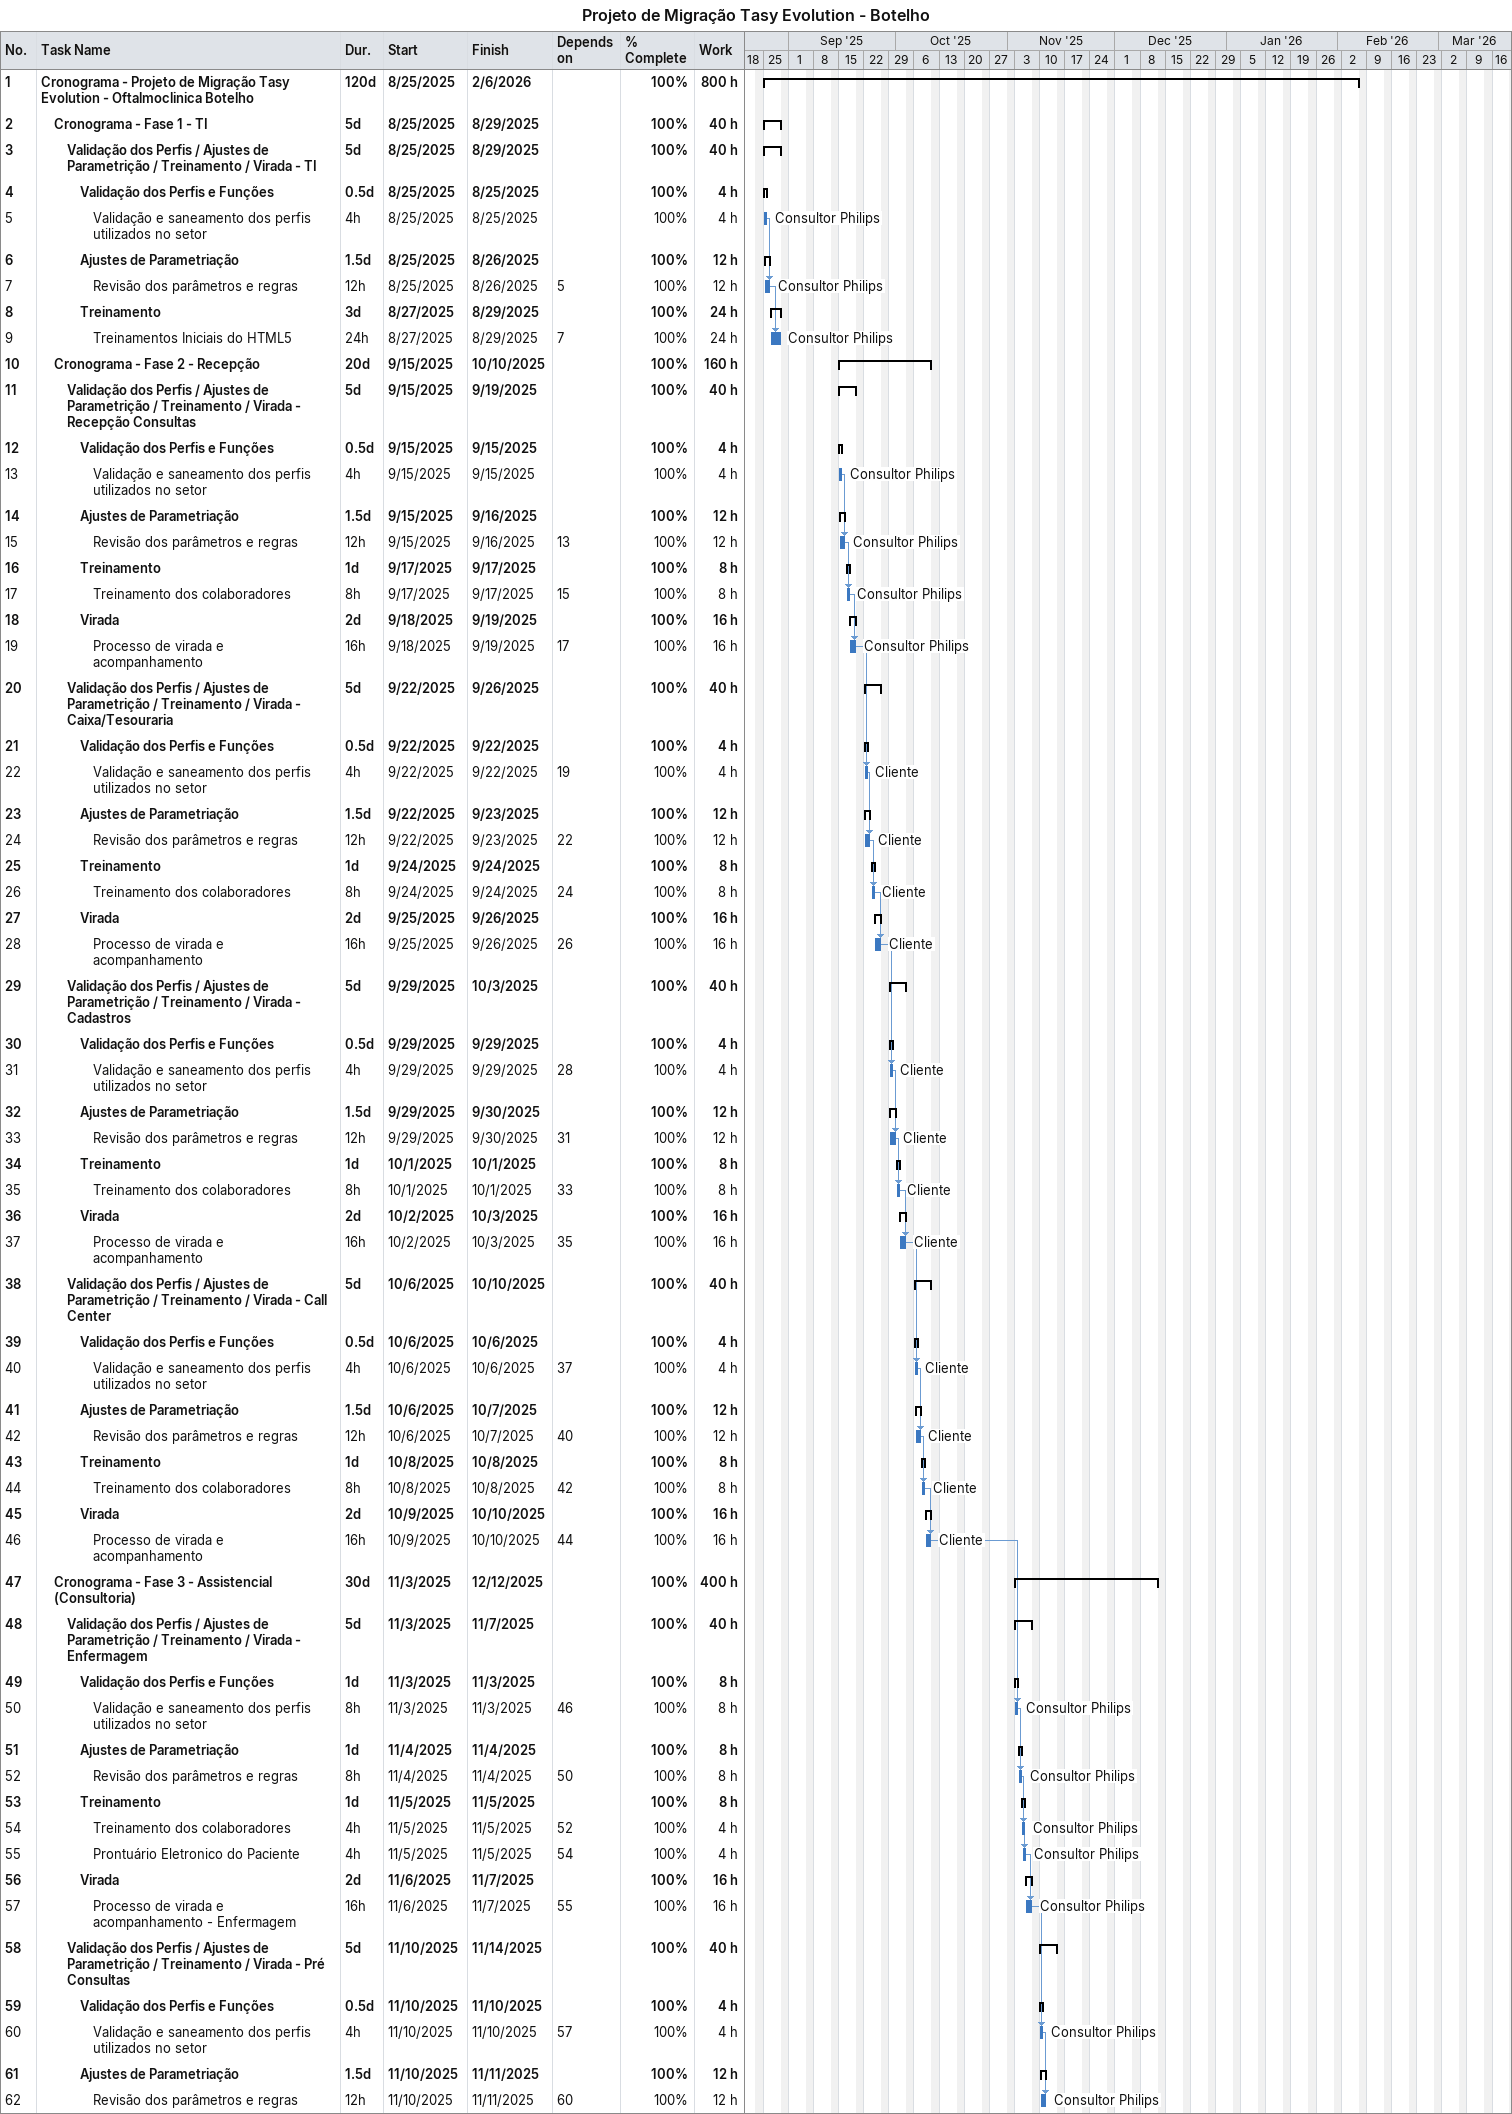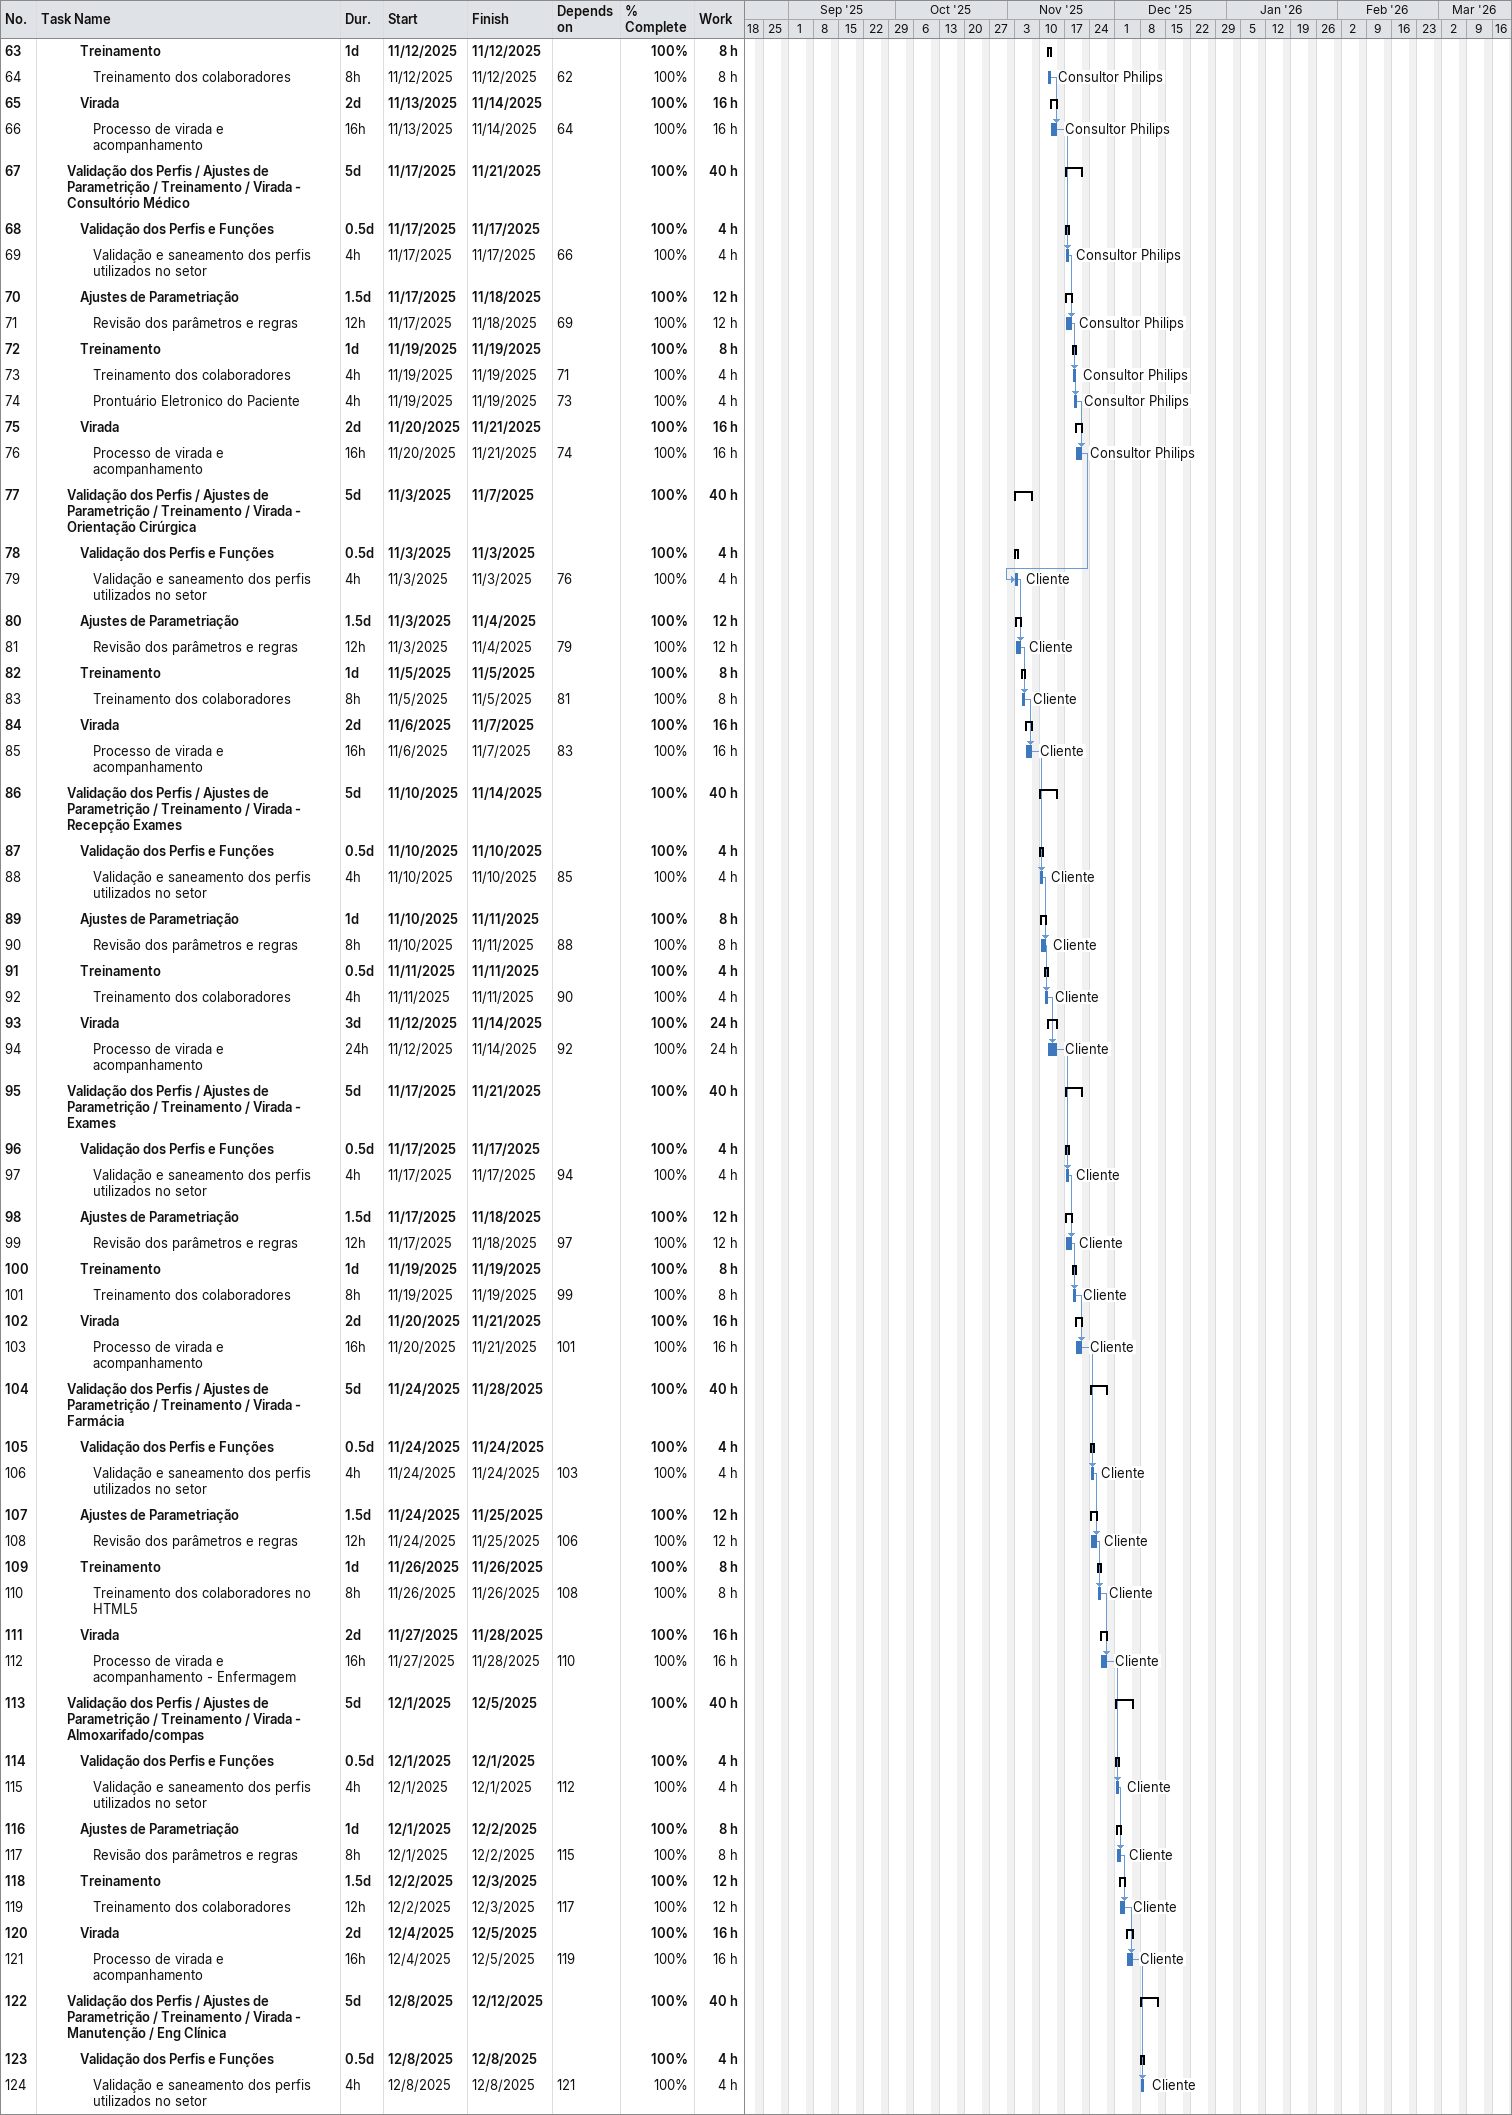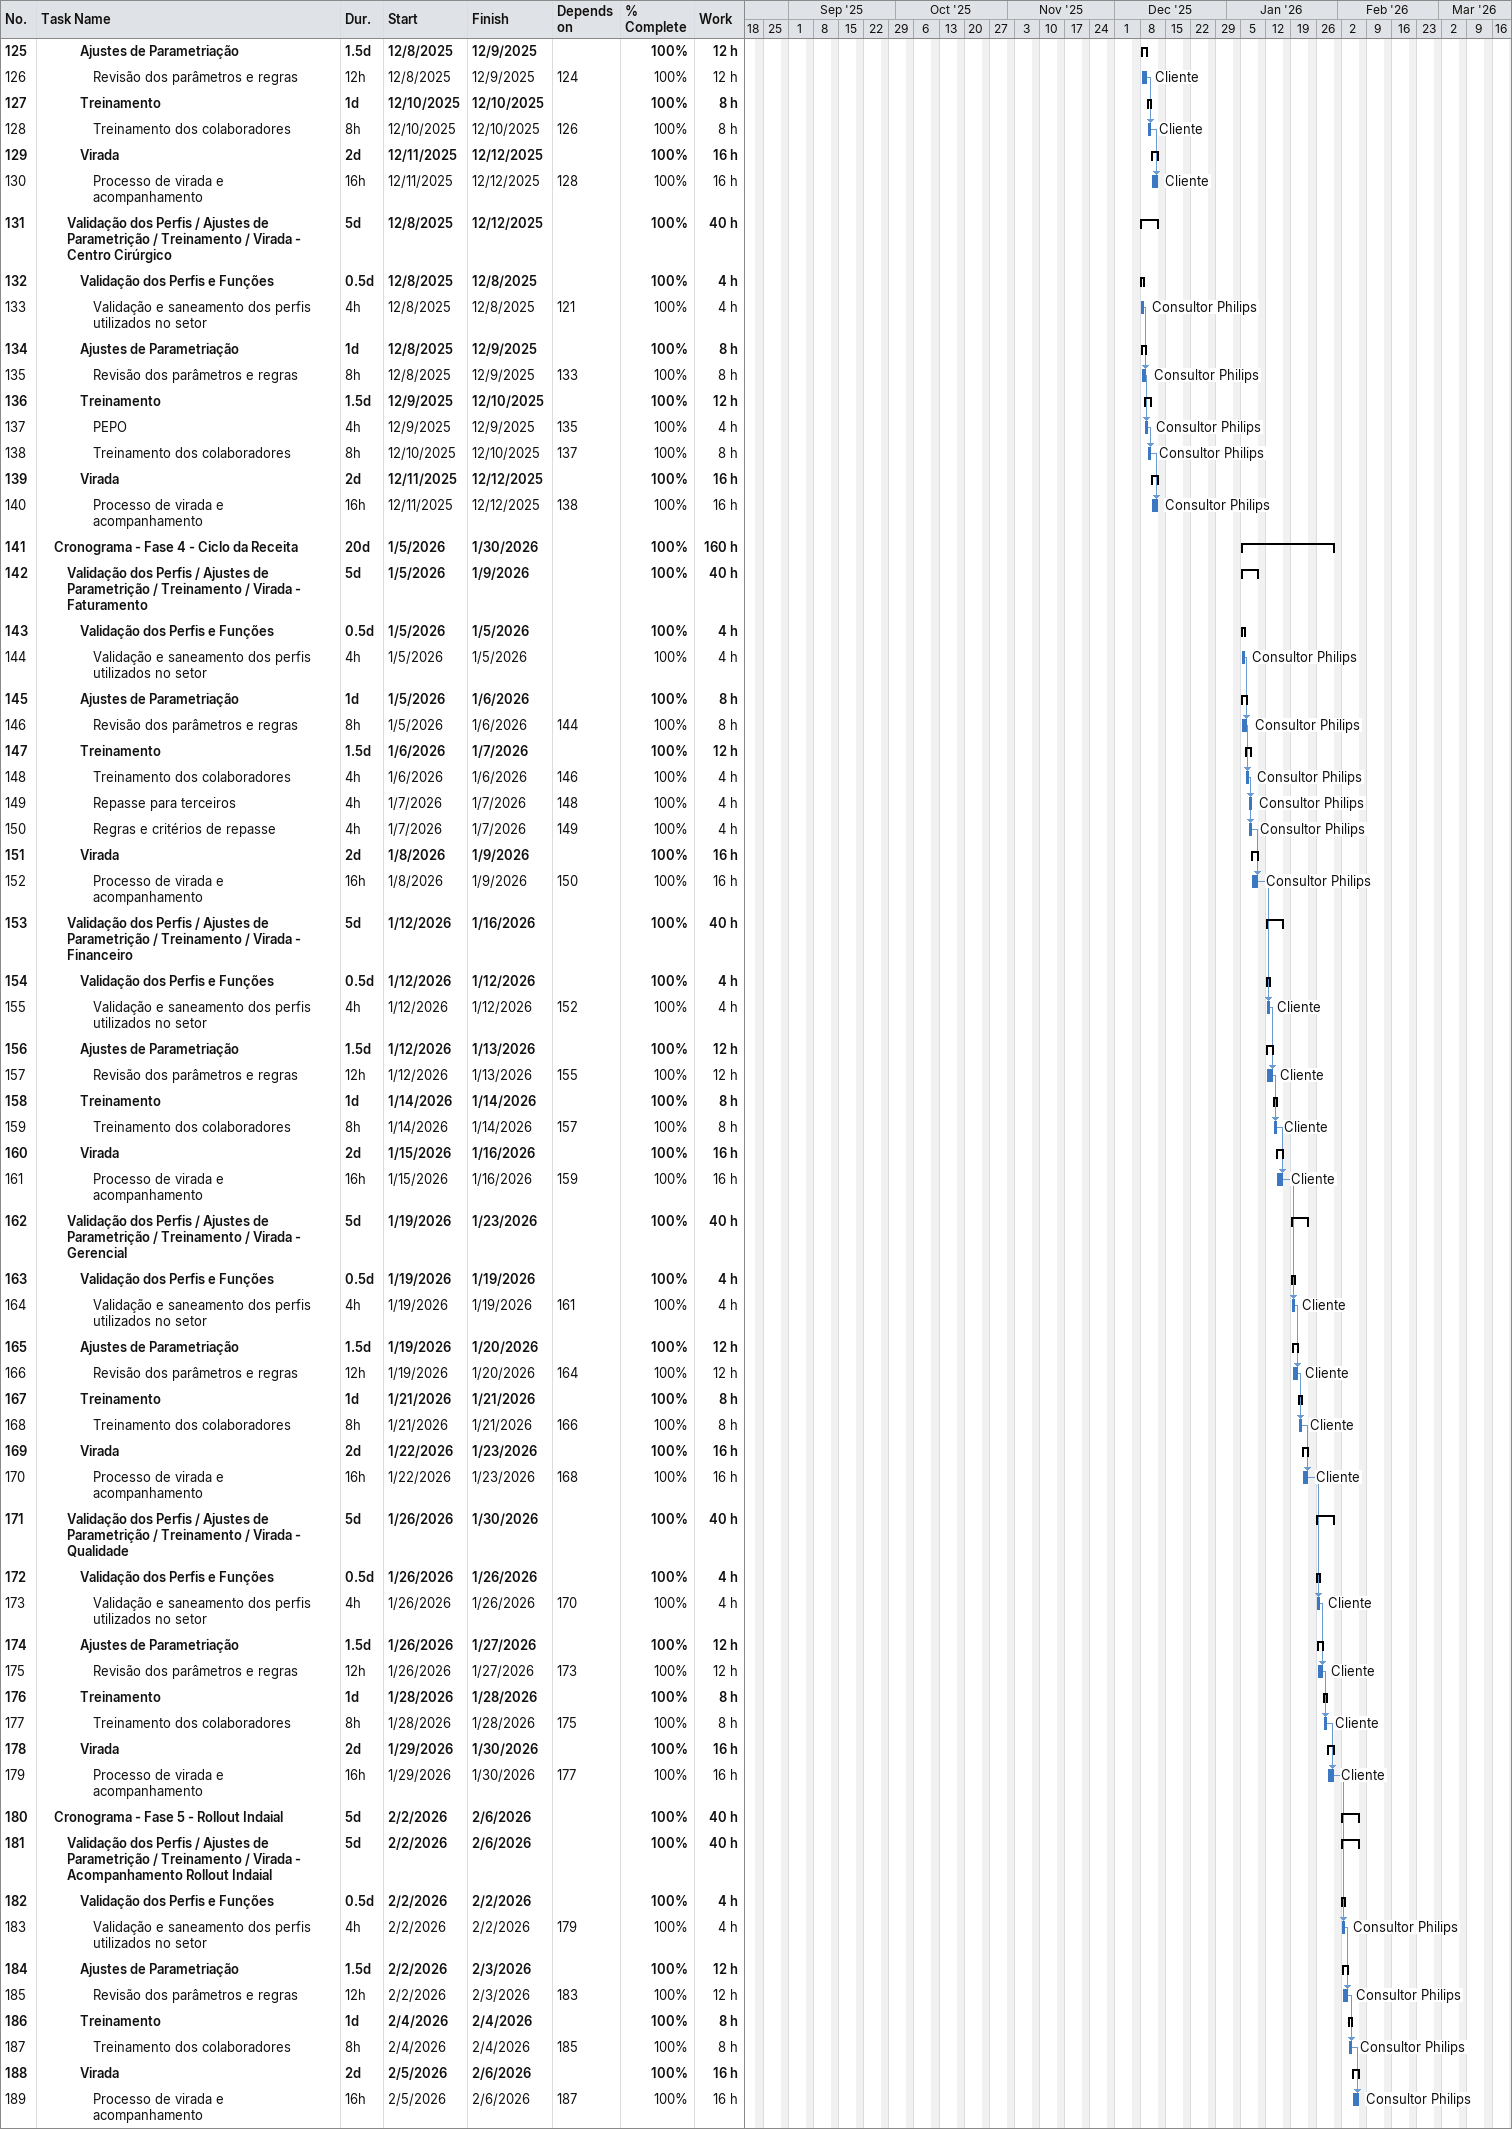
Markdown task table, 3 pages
Projeto de Migração Tasy Evolution - Botelho

| ID | Level | Task | Duration | Start | Finish | Predecessors | Resources | % complete | Work (h) |
|---|---|---|---|---|---|---|---|---|---|
| 1 | 1 | **Cronograma - Projeto de Migração Tasy Evolution - Oftalmoclinica Botelho** | 120d | 2025-08-25 | 2026-02-06 |  |  | 100 | 800 |
| 2 | 2 | **Cronograma - Fase 1 - TI** | 5d | 2025-08-25 | 2025-08-29 |  |  | 100 | 40 |
| 3 | 3 | **Validação dos Perfis / Ajustes de Parametrição / Treinamento / Virada - TI** | 5d | 2025-08-25 | 2025-08-29 |  |  | 100 | 40 |
| 4 | 4 | **Validação dos Perfis e Funções** | 0.5d | 2025-08-25 | 2025-08-25 |  |  | 100 | 4 |
| 5 | 5 | Validação e saneamento dos perfis utilizados no setor | 4h | 2025-08-25 | 2025-08-25 |  | Consultor Philips | 100 | 4 |
| 6 | 4 | **Ajustes de Parametriação** | 1.5d | 2025-08-25 | 2025-08-26 |  |  | 100 | 12 |
| 7 | 5 | Revisão dos parâmetros e regras | 12h | 2025-08-25 | 2025-08-26 | 5 | Consultor Philips | 100 | 12 |
| 8 | 4 | **Treinamento** | 3d | 2025-08-27 | 2025-08-29 |  |  | 100 | 24 |
| 9 | 5 | Treinamentos Iniciais do HTML5 | 24h | 2025-08-27 | 2025-08-29 | 7 | Consultor Philips | 100 | 24 |
| 10 | 2 | **Cronograma - Fase 2 - Recepção** | 20d | 2025-09-15 | 2025-10-10 |  |  | 100 | 160 |
| 11 | 3 | **Validação dos Perfis / Ajustes de Parametrição / Treinamento / Virada - Recepção Consultas** | 5d | 2025-09-15 | 2025-09-19 |  |  | 100 | 40 |
| 12 | 4 | **Validação dos Perfis e Funções** | 0.5d | 2025-09-15 | 2025-09-15 |  |  | 100 | 4 |
| 13 | 5 | Validação e saneamento dos perfis utilizados no setor | 4h | 2025-09-15 | 2025-09-15 |  | Consultor Philips | 100 | 4 |
| 14 | 4 | **Ajustes de Parametriação** | 1.5d | 2025-09-15 | 2025-09-16 |  |  | 100 | 12 |
| 15 | 5 | Revisão dos parâmetros e regras | 12h | 2025-09-15 | 2025-09-16 | 13 | Consultor Philips | 100 | 12 |
| 16 | 4 | **Treinamento** | 1d | 2025-09-17 | 2025-09-17 |  |  | 100 | 8 |
| 17 | 5 | Treinamento dos colaboradores | 8h | 2025-09-17 | 2025-09-17 | 15 | Consultor Philips | 100 | 8 |
| 18 | 4 | **Virada** | 2d | 2025-09-18 | 2025-09-19 |  |  | 100 | 16 |
| 19 | 5 | Processo de virada e acompanhamento | 16h | 2025-09-18 | 2025-09-19 | 17 | Consultor Philips | 100 | 16 |
| 20 | 3 | **Validação dos Perfis / Ajustes de Parametrição / Treinamento / Virada - Caixa/Tesouraria** | 5d | 2025-09-22 | 2025-09-26 |  |  | 100 | 40 |
| 21 | 4 | **Validação dos Perfis e Funções** | 0.5d | 2025-09-22 | 2025-09-22 |  |  | 100 | 4 |
| 22 | 5 | Validação e saneamento dos perfis utilizados no setor | 4h | 2025-09-22 | 2025-09-22 | 19 | Cliente | 100 | 4 |
| 23 | 4 | **Ajustes de Parametriação** | 1.5d | 2025-09-22 | 2025-09-23 |  |  | 100 | 12 |
| 24 | 5 | Revisão dos parâmetros e regras | 12h | 2025-09-22 | 2025-09-23 | 22 | Cliente | 100 | 12 |
| 25 | 4 | **Treinamento** | 1d | 2025-09-24 | 2025-09-24 |  |  | 100 | 8 |
| 26 | 5 | Treinamento dos colaboradores | 8h | 2025-09-24 | 2025-09-24 | 24 | Cliente | 100 | 8 |
| 27 | 4 | **Virada** | 2d | 2025-09-25 | 2025-09-26 |  |  | 100 | 16 |
| 28 | 5 | Processo de virada e acompanhamento | 16h | 2025-09-25 | 2025-09-26 | 26 | Cliente | 100 | 16 |
| 29 | 3 | **Validação dos Perfis / Ajustes de Parametrição / Treinamento / Virada - Cadastros** | 5d | 2025-09-29 | 2025-10-03 |  |  | 100 | 40 |
| 30 | 4 | **Validação dos Perfis e Funções** | 0.5d | 2025-09-29 | 2025-09-29 |  |  | 100 | 4 |
| 31 | 5 | Validação e saneamento dos perfis utilizados no setor | 4h | 2025-09-29 | 2025-09-29 | 28 | Cliente | 100 | 4 |
| 32 | 4 | **Ajustes de Parametriação** | 1.5d | 2025-09-29 | 2025-09-30 |  |  | 100 | 12 |
| 33 | 5 | Revisão dos parâmetros e regras | 12h | 2025-09-29 | 2025-09-30 | 31 | Cliente | 100 | 12 |
| 34 | 4 | **Treinamento** | 1d | 2025-10-01 | 2025-10-01 |  |  | 100 | 8 |
| 35 | 5 | Treinamento dos colaboradores | 8h | 2025-10-01 | 2025-10-01 | 33 | Cliente | 100 | 8 |
| 36 | 4 | **Virada** | 2d | 2025-10-02 | 2025-10-03 |  |  | 100 | 16 |
| 37 | 5 | Processo de virada e acompanhamento | 16h | 2025-10-02 | 2025-10-03 | 35 | Cliente | 100 | 16 |
| 38 | 3 | **Validação dos Perfis / Ajustes de Parametrição / Treinamento / Virada - Call Center** | 5d | 2025-10-06 | 2025-10-10 |  |  | 100 | 40 |
| 39 | 4 | **Validação dos Perfis e Funções** | 0.5d | 2025-10-06 | 2025-10-06 |  |  | 100 | 4 |
| 40 | 5 | Validação e saneamento dos perfis utilizados no setor | 4h | 2025-10-06 | 2025-10-06 | 37 | Cliente | 100 | 4 |
| 41 | 4 | **Ajustes de Parametriação** | 1.5d | 2025-10-06 | 2025-10-07 |  |  | 100 | 12 |
| 42 | 5 | Revisão dos parâmetros e regras | 12h | 2025-10-06 | 2025-10-07 | 40 | Cliente | 100 | 12 |
| 43 | 4 | **Treinamento** | 1d | 2025-10-08 | 2025-10-08 |  |  | 100 | 8 |
| 44 | 5 | Treinamento dos colaboradores | 8h | 2025-10-08 | 2025-10-08 | 42 | Cliente | 100 | 8 |
| 45 | 4 | **Virada** | 2d | 2025-10-09 | 2025-10-10 |  |  | 100 | 16 |
| 46 | 5 | Processo de virada e acompanhamento | 16h | 2025-10-09 | 2025-10-10 | 44 | Cliente | 100 | 16 |
| 47 | 2 | **Cronograma - Fase 3 - Assistencial (Consultoria)** | 30d | 2025-11-03 | 2025-12-12 |  |  | 100 | 400 |
| 48 | 3 | **Validação dos Perfis / Ajustes de Parametrição / Treinamento / Virada - Enfermagem** | 5d | 2025-11-03 | 2025-11-07 |  |  | 100 | 40 |
| 49 | 4 | **Validação dos Perfis e Funções** | 1d | 2025-11-03 | 2025-11-03 |  |  | 100 | 8 |
| 50 | 5 | Validação e saneamento dos perfis utilizados no setor | 8h | 2025-11-03 | 2025-11-03 | 46 | Consultor Philips | 100 | 8 |
| 51 | 4 | **Ajustes de Parametriação** | 1d | 2025-11-04 | 2025-11-04 |  |  | 100 | 8 |
| 52 | 5 | Revisão dos parâmetros e regras | 8h | 2025-11-04 | 2025-11-04 | 50 | Consultor Philips | 100 | 8 |
| 53 | 4 | **Treinamento** | 1d | 2025-11-05 | 2025-11-05 |  |  | 100 | 8 |
| 54 | 5 | Treinamento dos colaboradores | 4h | 2025-11-05 | 2025-11-05 | 52 | Consultor Philips | 100 | 4 |
| 55 | 5 | Prontuário Eletronico do Paciente | 4h | 2025-11-05 | 2025-11-05 | 54 | Consultor Philips | 100 | 4 |
| 56 | 4 | **Virada** | 2d | 2025-11-06 | 2025-11-07 |  |  | 100 | 16 |
| 57 | 5 | Processo de virada e acompanhamento - Enfermagem | 16h | 2025-11-06 | 2025-11-07 | 55 | Consultor Philips | 100 | 16 |
| 58 | 3 | **Validação dos Perfis / Ajustes de Parametrição / Treinamento / Virada - Pré Consultas** | 5d | 2025-11-10 | 2025-11-14 |  |  | 100 | 40 |
| 59 | 4 | **Validação dos Perfis e Funções** | 0.5d | 2025-11-10 | 2025-11-10 |  |  | 100 | 4 |
| 60 | 5 | Validação e saneamento dos perfis utilizados no setor | 4h | 2025-11-10 | 2025-11-10 | 57 | Consultor Philips | 100 | 4 |
| 61 | 4 | **Ajustes de Parametriação** | 1.5d | 2025-11-10 | 2025-11-11 |  |  | 100 | 12 |
| 62 | 5 | Revisão dos parâmetros e regras | 12h | 2025-11-10 | 2025-11-11 | 60 | Consultor Philips | 100 | 12 |
| 63 | 4 | **Treinamento** | 1d | 2025-11-12 | 2025-11-12 |  |  | 100 | 8 |
| 64 | 5 | Treinamento dos colaboradores | 8h | 2025-11-12 | 2025-11-12 | 62 | Consultor Philips | 100 | 8 |
| 65 | 4 | **Virada** | 2d | 2025-11-13 | 2025-11-14 |  |  | 100 | 16 |
| 66 | 5 | Processo de virada e acompanhamento | 16h | 2025-11-13 | 2025-11-14 | 64 | Consultor Philips | 100 | 16 |
| 67 | 3 | **Validação dos Perfis / Ajustes de Parametrição / Treinamento / Virada - Consultório Médico** | 5d | 2025-11-17 | 2025-11-21 |  |  | 100 | 40 |
| 68 | 4 | **Validação dos Perfis e Funções** | 0.5d | 2025-11-17 | 2025-11-17 |  |  | 100 | 4 |
| 69 | 5 | Validação e saneamento dos perfis utilizados no setor | 4h | 2025-11-17 | 2025-11-17 | 66 | Consultor Philips | 100 | 4 |
| 70 | 4 | **Ajustes de Parametriação** | 1.5d | 2025-11-17 | 2025-11-18 |  |  | 100 | 12 |
| 71 | 5 | Revisão dos parâmetros e regras | 12h | 2025-11-17 | 2025-11-18 | 69 | Consultor Philips | 100 | 12 |
| 72 | 4 | **Treinamento** | 1d | 2025-11-19 | 2025-11-19 |  |  | 100 | 8 |
| 73 | 5 | Treinamento dos colaboradores | 4h | 2025-11-19 | 2025-11-19 | 71 | Consultor Philips | 100 | 4 |
| 74 | 5 | Prontuário Eletronico do Paciente | 4h | 2025-11-19 | 2025-11-19 | 73 | Consultor Philips | 100 | 4 |
| 75 | 4 | **Virada** | 2d | 2025-11-20 | 2025-11-21 |  |  | 100 | 16 |
| 76 | 5 | Processo de virada e acompanhamento | 16h | 2025-11-20 | 2025-11-21 | 74 | Consultor Philips | 100 | 16 |
| 77 | 3 | **Validação dos Perfis / Ajustes de Parametrição / Treinamento / Virada - Orientação Cirúrgica** | 5d | 2025-11-03 | 2025-11-07 |  |  | 100 | 40 |
| 78 | 4 | **Validação dos Perfis e Funções** | 0.5d | 2025-11-03 | 2025-11-03 |  |  | 100 | 4 |
| 79 | 5 | Validação e saneamento dos perfis utilizados no setor | 4h | 2025-11-03 | 2025-11-03 | 76 | Cliente | 100 | 4 |
| 80 | 4 | **Ajustes de Parametriação** | 1.5d | 2025-11-03 | 2025-11-04 |  |  | 100 | 12 |
| 81 | 5 | Revisão dos parâmetros e regras | 12h | 2025-11-03 | 2025-11-04 | 79 | Cliente | 100 | 12 |
| 82 | 4 | **Treinamento** | 1d | 2025-11-05 | 2025-11-05 |  |  | 100 | 8 |
| 83 | 5 | Treinamento dos colaboradores | 8h | 2025-11-05 | 2025-11-05 | 81 | Cliente | 100 | 8 |
| 84 | 4 | **Virada** | 2d | 2025-11-06 | 2025-11-07 |  |  | 100 | 16 |
| 85 | 5 | Processo de virada e acompanhamento | 16h | 2025-11-06 | 2025-11-07 | 83 | Cliente | 100 | 16 |
| 86 | 3 | **Validação dos Perfis / Ajustes de Parametrição / Treinamento / Virada - Recepção Exames** | 5d | 2025-11-10 | 2025-11-14 |  |  | 100 | 40 |
| 87 | 4 | **Validação dos Perfis e Funções** | 0.5d | 2025-11-10 | 2025-11-10 |  |  | 100 | 4 |
| 88 | 5 | Validação e saneamento dos perfis utilizados no setor | 4h | 2025-11-10 | 2025-11-10 | 85 | Cliente | 100 | 4 |
| 89 | 4 | **Ajustes de Parametriação** | 1d | 2025-11-10 | 2025-11-11 |  |  | 100 | 8 |
| 90 | 5 | Revisão dos parâmetros e regras | 8h | 2025-11-10 | 2025-11-11 | 88 | Cliente | 100 | 8 |
| 91 | 4 | **Treinamento** | 0.5d | 2025-11-11 | 2025-11-11 |  |  | 100 | 4 |
| 92 | 5 | Treinamento dos colaboradores | 4h | 2025-11-11 | 2025-11-11 | 90 | Cliente | 100 | 4 |
| 93 | 4 | **Virada** | 3d | 2025-11-12 | 2025-11-14 |  |  | 100 | 24 |
| 94 | 5 | Processo de virada e acompanhamento | 24h | 2025-11-12 | 2025-11-14 | 92 | Cliente | 100 | 24 |
| 95 | 3 | **Validação dos Perfis / Ajustes de Parametrição / Treinamento / Virada - Exames** | 5d | 2025-11-17 | 2025-11-21 |  |  | 100 | 40 |
| 96 | 4 | **Validação dos Perfis e Funções** | 0.5d | 2025-11-17 | 2025-11-17 |  |  | 100 | 4 |
| 97 | 5 | Validação e saneamento dos perfis utilizados no setor | 4h | 2025-11-17 | 2025-11-17 | 94 | Cliente | 100 | 4 |
| 98 | 4 | **Ajustes de Parametriação** | 1.5d | 2025-11-17 | 2025-11-18 |  |  | 100 | 12 |
| 99 | 5 | Revisão dos parâmetros e regras | 12h | 2025-11-17 | 2025-11-18 | 97 | Cliente | 100 | 12 |
| 100 | 4 | **Treinamento** | 1d | 2025-11-19 | 2025-11-19 |  |  | 100 | 8 |
| 101 | 5 | Treinamento dos colaboradores | 8h | 2025-11-19 | 2025-11-19 | 99 | Cliente | 100 | 8 |
| 102 | 4 | **Virada** | 2d | 2025-11-20 | 2025-11-21 |  |  | 100 | 16 |
| 103 | 5 | Processo de virada e acompanhamento | 16h | 2025-11-20 | 2025-11-21 | 101 | Cliente | 100 | 16 |
| 104 | 3 | **Validação dos Perfis / Ajustes de Parametrição / Treinamento / Virada - Farmácia** | 5d | 2025-11-24 | 2025-11-28 |  |  | 100 | 40 |
| 105 | 4 | **Validação dos Perfis e Funções** | 0.5d | 2025-11-24 | 2025-11-24 |  |  | 100 | 4 |
| 106 | 5 | Validação e saneamento dos perfis utilizados no setor | 4h | 2025-11-24 | 2025-11-24 | 103 | Cliente | 100 | 4 |
| 107 | 4 | **Ajustes de Parametriação** | 1.5d | 2025-11-24 | 2025-11-25 |  |  | 100 | 12 |
| 108 | 5 | Revisão dos parâmetros e regras | 12h | 2025-11-24 | 2025-11-25 | 106 | Cliente | 100 | 12 |
| 109 | 4 | **Treinamento** | 1d | 2025-11-26 | 2025-11-26 |  |  | 100 | 8 |
| 110 | 5 | Treinamento dos colaboradores no HTML5 | 8h | 2025-11-26 | 2025-11-26 | 108 | Cliente | 100 | 8 |
| 111 | 4 | **Virada** | 2d | 2025-11-27 | 2025-11-28 |  |  | 100 | 16 |
| 112 | 5 | Processo de virada e acompanhamento - Enfermagem | 16h | 2025-11-27 | 2025-11-28 | 110 | Cliente | 100 | 16 |
| 113 | 3 | **Validação dos Perfis / Ajustes de Parametrição / Treinamento / Virada - Almoxarifado/compas** | 5d | 2025-12-01 | 2025-12-05 |  |  | 100 | 40 |
| 114 | 4 | **Validação dos Perfis e Funções** | 0.5d | 2025-12-01 | 2025-12-01 |  |  | 100 | 4 |
| 115 | 5 | Validação e saneamento dos perfis utilizados no setor | 4h | 2025-12-01 | 2025-12-01 | 112 | Cliente | 100 | 4 |
| 116 | 4 | **Ajustes de Parametriação** | 1d | 2025-12-01 | 2025-12-02 |  |  | 100 | 8 |
| 117 | 5 | Revisão dos parâmetros e regras | 8h | 2025-12-01 | 2025-12-02 | 115 | Cliente | 100 | 8 |
| 118 | 4 | **Treinamento** | 1.5d | 2025-12-02 | 2025-12-03 |  |  | 100 | 12 |
| 119 | 5 | Treinamento dos colaboradores | 12h | 2025-12-02 | 2025-12-03 | 117 | Cliente | 100 | 12 |
| 120 | 4 | **Virada** | 2d | 2025-12-04 | 2025-12-05 |  |  | 100 | 16 |
| 121 | 5 | Processo de virada e acompanhamento | 16h | 2025-12-04 | 2025-12-05 | 119 | Cliente | 100 | 16 |
| 122 | 3 | **Validação dos Perfis / Ajustes de Parametrição / Treinamento / Virada - Manutenção / Eng Clínica** | 5d | 2025-12-08 | 2025-12-12 |  |  | 100 | 40 |
| 123 | 4 | **Validação dos Perfis e Funções** | 0.5d | 2025-12-08 | 2025-12-08 |  |  | 100 | 4 |
| 124 | 5 | Validação e saneamento dos perfis utilizados no setor | 4h | 2025-12-08 | 2025-12-08 | 121 | Cliente | 100 | 4 |
| 125 | 4 | **Ajustes de Parametriação** | 1.5d | 2025-12-08 | 2025-12-09 |  |  | 100 | 12 |
| 126 | 5 | Revisão dos parâmetros e regras | 12h | 2025-12-08 | 2025-12-09 | 124 | Cliente | 100 | 12 |
| 127 | 4 | **Treinamento** | 1d | 2025-12-10 | 2025-12-10 |  |  | 100 | 8 |
| 128 | 5 | Treinamento dos colaboradores | 8h | 2025-12-10 | 2025-12-10 | 126 | Cliente | 100 | 8 |
| 129 | 4 | **Virada** | 2d | 2025-12-11 | 2025-12-12 |  |  | 100 | 16 |
| 130 | 5 | Processo de virada e acompanhamento | 16h | 2025-12-11 | 2025-12-12 | 128 | Cliente | 100 | 16 |
| 131 | 3 | **Validação dos Perfis / Ajustes de Parametrição / Treinamento / Virada - Centro Cirúrgico** | 5d | 2025-12-08 | 2025-12-12 |  |  | 100 | 40 |
| 132 | 4 | **Validação dos Perfis e Funções** | 0.5d | 2025-12-08 | 2025-12-08 |  |  | 100 | 4 |
| 133 | 5 | Validação e saneamento dos perfis utilizados no setor | 4h | 2025-12-08 | 2025-12-08 | 121 | Consultor Philips | 100 | 4 |
| 134 | 4 | **Ajustes de Parametriação** | 1d | 2025-12-08 | 2025-12-09 |  |  | 100 | 8 |
| 135 | 5 | Revisão dos parâmetros e regras | 8h | 2025-12-08 | 2025-12-09 | 133 | Consultor Philips | 100 | 8 |
| 136 | 4 | **Treinamento** | 1.5d | 2025-12-09 | 2025-12-10 |  |  | 100 | 12 |
| 137 | 5 | PEPO | 4h | 2025-12-09 | 2025-12-09 | 135 | Consultor Philips | 100 | 4 |
| 138 | 5 | Treinamento dos colaboradores | 8h | 2025-12-10 | 2025-12-10 | 137 | Consultor Philips | 100 | 8 |
| 139 | 4 | **Virada** | 2d | 2025-12-11 | 2025-12-12 |  |  | 100 | 16 |
| 140 | 5 | Processo de virada e acompanhamento | 16h | 2025-12-11 | 2025-12-12 | 138 | Consultor Philips | 100 | 16 |
| 141 | 2 | **Cronograma - Fase 4 - Ciclo da Receita** | 20d | 2026-01-05 | 2026-01-30 |  |  | 100 | 160 |
| 142 | 3 | **Validação dos Perfis / Ajustes de Parametrição / Treinamento / Virada - Faturamento** | 5d | 2026-01-05 | 2026-01-09 |  |  | 100 | 40 |
| 143 | 4 | **Validação dos Perfis e Funções** | 0.5d | 2026-01-05 | 2026-01-05 |  |  | 100 | 4 |
| 144 | 5 | Validação e saneamento dos perfis utilizados no setor | 4h | 2026-01-05 | 2026-01-05 |  | Consultor Philips | 100 | 4 |
| 145 | 4 | **Ajustes de Parametriação** | 1d | 2026-01-05 | 2026-01-06 |  |  | 100 | 8 |
| 146 | 5 | Revisão dos parâmetros e regras | 8h | 2026-01-05 | 2026-01-06 | 144 | Consultor Philips | 100 | 8 |
| 147 | 4 | **Treinamento** | 1.5d | 2026-01-06 | 2026-01-07 |  |  | 100 | 12 |
| 148 | 5 | Treinamento dos colaboradores | 4h | 2026-01-06 | 2026-01-06 | 146 | Consultor Philips | 100 | 4 |
| 149 | 5 | Repasse para terceiros | 4h | 2026-01-07 | 2026-01-07 | 148 | Consultor Philips | 100 | 4 |
| 150 | 5 | Regras e critérios de repasse | 4h | 2026-01-07 | 2026-01-07 | 149 | Consultor Philips | 100 | 4 |
| 151 | 4 | **Virada** | 2d | 2026-01-08 | 2026-01-09 |  |  | 100 | 16 |
| 152 | 5 | Processo de virada e acompanhamento | 16h | 2026-01-08 | 2026-01-09 | 150 | Consultor Philips | 100 | 16 |
| 153 | 3 | **Validação dos Perfis / Ajustes de Parametrição / Treinamento / Virada - Financeiro** | 5d | 2026-01-12 | 2026-01-16 |  |  | 100 | 40 |
| 154 | 4 | **Validação dos Perfis e Funções** | 0.5d | 2026-01-12 | 2026-01-12 |  |  | 100 | 4 |
| 155 | 5 | Validação e saneamento dos perfis utilizados no setor | 4h | 2026-01-12 | 2026-01-12 | 152 | Cliente | 100 | 4 |
| 156 | 4 | **Ajustes de Parametriação** | 1.5d | 2026-01-12 | 2026-01-13 |  |  | 100 | 12 |
| 157 | 5 | Revisão dos parâmetros e regras | 12h | 2026-01-12 | 2026-01-13 | 155 | Cliente | 100 | 12 |
| 158 | 4 | **Treinamento** | 1d | 2026-01-14 | 2026-01-14 |  |  | 100 | 8 |
| 159 | 5 | Treinamento dos colaboradores | 8h | 2026-01-14 | 2026-01-14 | 157 | Cliente | 100 | 8 |
| 160 | 4 | **Virada** | 2d | 2026-01-15 | 2026-01-16 |  |  | 100 | 16 |
| 161 | 5 | Processo de virada e acompanhamento | 16h | 2026-01-15 | 2026-01-16 | 159 | Cliente | 100 | 16 |
| 162 | 3 | **Validação dos Perfis / Ajustes de Parametrição / Treinamento / Virada - Gerencial** | 5d | 2026-01-19 | 2026-01-23 |  |  | 100 | 40 |
| 163 | 4 | **Validação dos Perfis e Funções** | 0.5d | 2026-01-19 | 2026-01-19 |  |  | 100 | 4 |
| 164 | 5 | Validação e saneamento dos perfis utilizados no setor | 4h | 2026-01-19 | 2026-01-19 | 161 | Cliente | 100 | 4 |
| 165 | 4 | **Ajustes de Parametriação** | 1.5d | 2026-01-19 | 2026-01-20 |  |  | 100 | 12 |
| 166 | 5 | Revisão dos parâmetros e regras | 12h | 2026-01-19 | 2026-01-20 | 164 | Cliente | 100 | 12 |
| 167 | 4 | **Treinamento** | 1d | 2026-01-21 | 2026-01-21 |  |  | 100 | 8 |
| 168 | 5 | Treinamento dos colaboradores | 8h | 2026-01-21 | 2026-01-21 | 166 | Cliente | 100 | 8 |
| 169 | 4 | **Virada** | 2d | 2026-01-22 | 2026-01-23 |  |  | 100 | 16 |
| 170 | 5 | Processo de virada e acompanhamento | 16h | 2026-01-22 | 2026-01-23 | 168 | Cliente | 100 | 16 |
| 171 | 3 | **Validação dos Perfis / Ajustes de Parametrição / Treinamento / Virada - Qualidade** | 5d | 2026-01-26 | 2026-01-30 |  |  | 100 | 40 |
| 172 | 4 | **Validação dos Perfis e Funções** | 0.5d | 2026-01-26 | 2026-01-26 |  |  | 100 | 4 |
| 173 | 5 | Validação e saneamento dos perfis utilizados no setor | 4h | 2026-01-26 | 2026-01-26 | 170 | Cliente | 100 | 4 |
| 174 | 4 | **Ajustes de Parametriação** | 1.5d | 2026-01-26 | 2026-01-27 |  |  | 100 | 12 |
| 175 | 5 | Revisão dos parâmetros e regras | 12h | 2026-01-26 | 2026-01-27 | 173 | Cliente | 100 | 12 |
| 176 | 4 | **Treinamento** | 1d | 2026-01-28 | 2026-01-28 |  |  | 100 | 8 |
| 177 | 5 | Treinamento dos colaboradores | 8h | 2026-01-28 | 2026-01-28 | 175 | Cliente | 100 | 8 |
| 178 | 4 | **Virada** | 2d | 2026-01-29 | 2026-01-30 |  |  | 100 | 16 |
| 179 | 5 | Processo de virada e acompanhamento | 16h | 2026-01-29 | 2026-01-30 | 177 | Cliente | 100 | 16 |
| 180 | 2 | **Cronograma - Fase 5 - Rollout Indaial** | 5d | 2026-02-02 | 2026-02-06 |  |  | 100 | 40 |
| 181 | 3 | **Validação dos Perfis / Ajustes de Parametrição / Treinamento / Virada - Acompanhamento Rollout Indaial** | 5d | 2026-02-02 | 2026-02-06 |  |  | 100 | 40 |
| 182 | 4 | **Validação dos Perfis e Funções** | 0.5d | 2026-02-02 | 2026-02-02 |  |  | 100 | 4 |
| 183 | 5 | Validação e saneamento dos perfis utilizados no setor | 4h | 2026-02-02 | 2026-02-02 | 179 | Consultor Philips | 100 | 4 |
| 184 | 4 | **Ajustes de Parametriação** | 1.5d | 2026-02-02 | 2026-02-03 |  |  | 100 | 12 |
| 185 | 5 | Revisão dos parâmetros e regras | 12h | 2026-02-02 | 2026-02-03 | 183 | Consultor Philips | 100 | 12 |
| 186 | 4 | **Treinamento** | 1d | 2026-02-04 | 2026-02-04 |  |  | 100 | 8 |
| 187 | 5 | Treinamento dos colaboradores | 8h | 2026-02-04 | 2026-02-04 | 185 | Consultor Philips | 100 | 8 |
| 188 | 4 | **Virada** | 2d | 2026-02-05 | 2026-02-06 |  |  | 100 | 16 |
| 189 | 5 | Processo de virada e acompanhamento | 16h | 2026-02-05 | 2026-02-06 | 187 | Consultor Philips | 100 | 16 |
